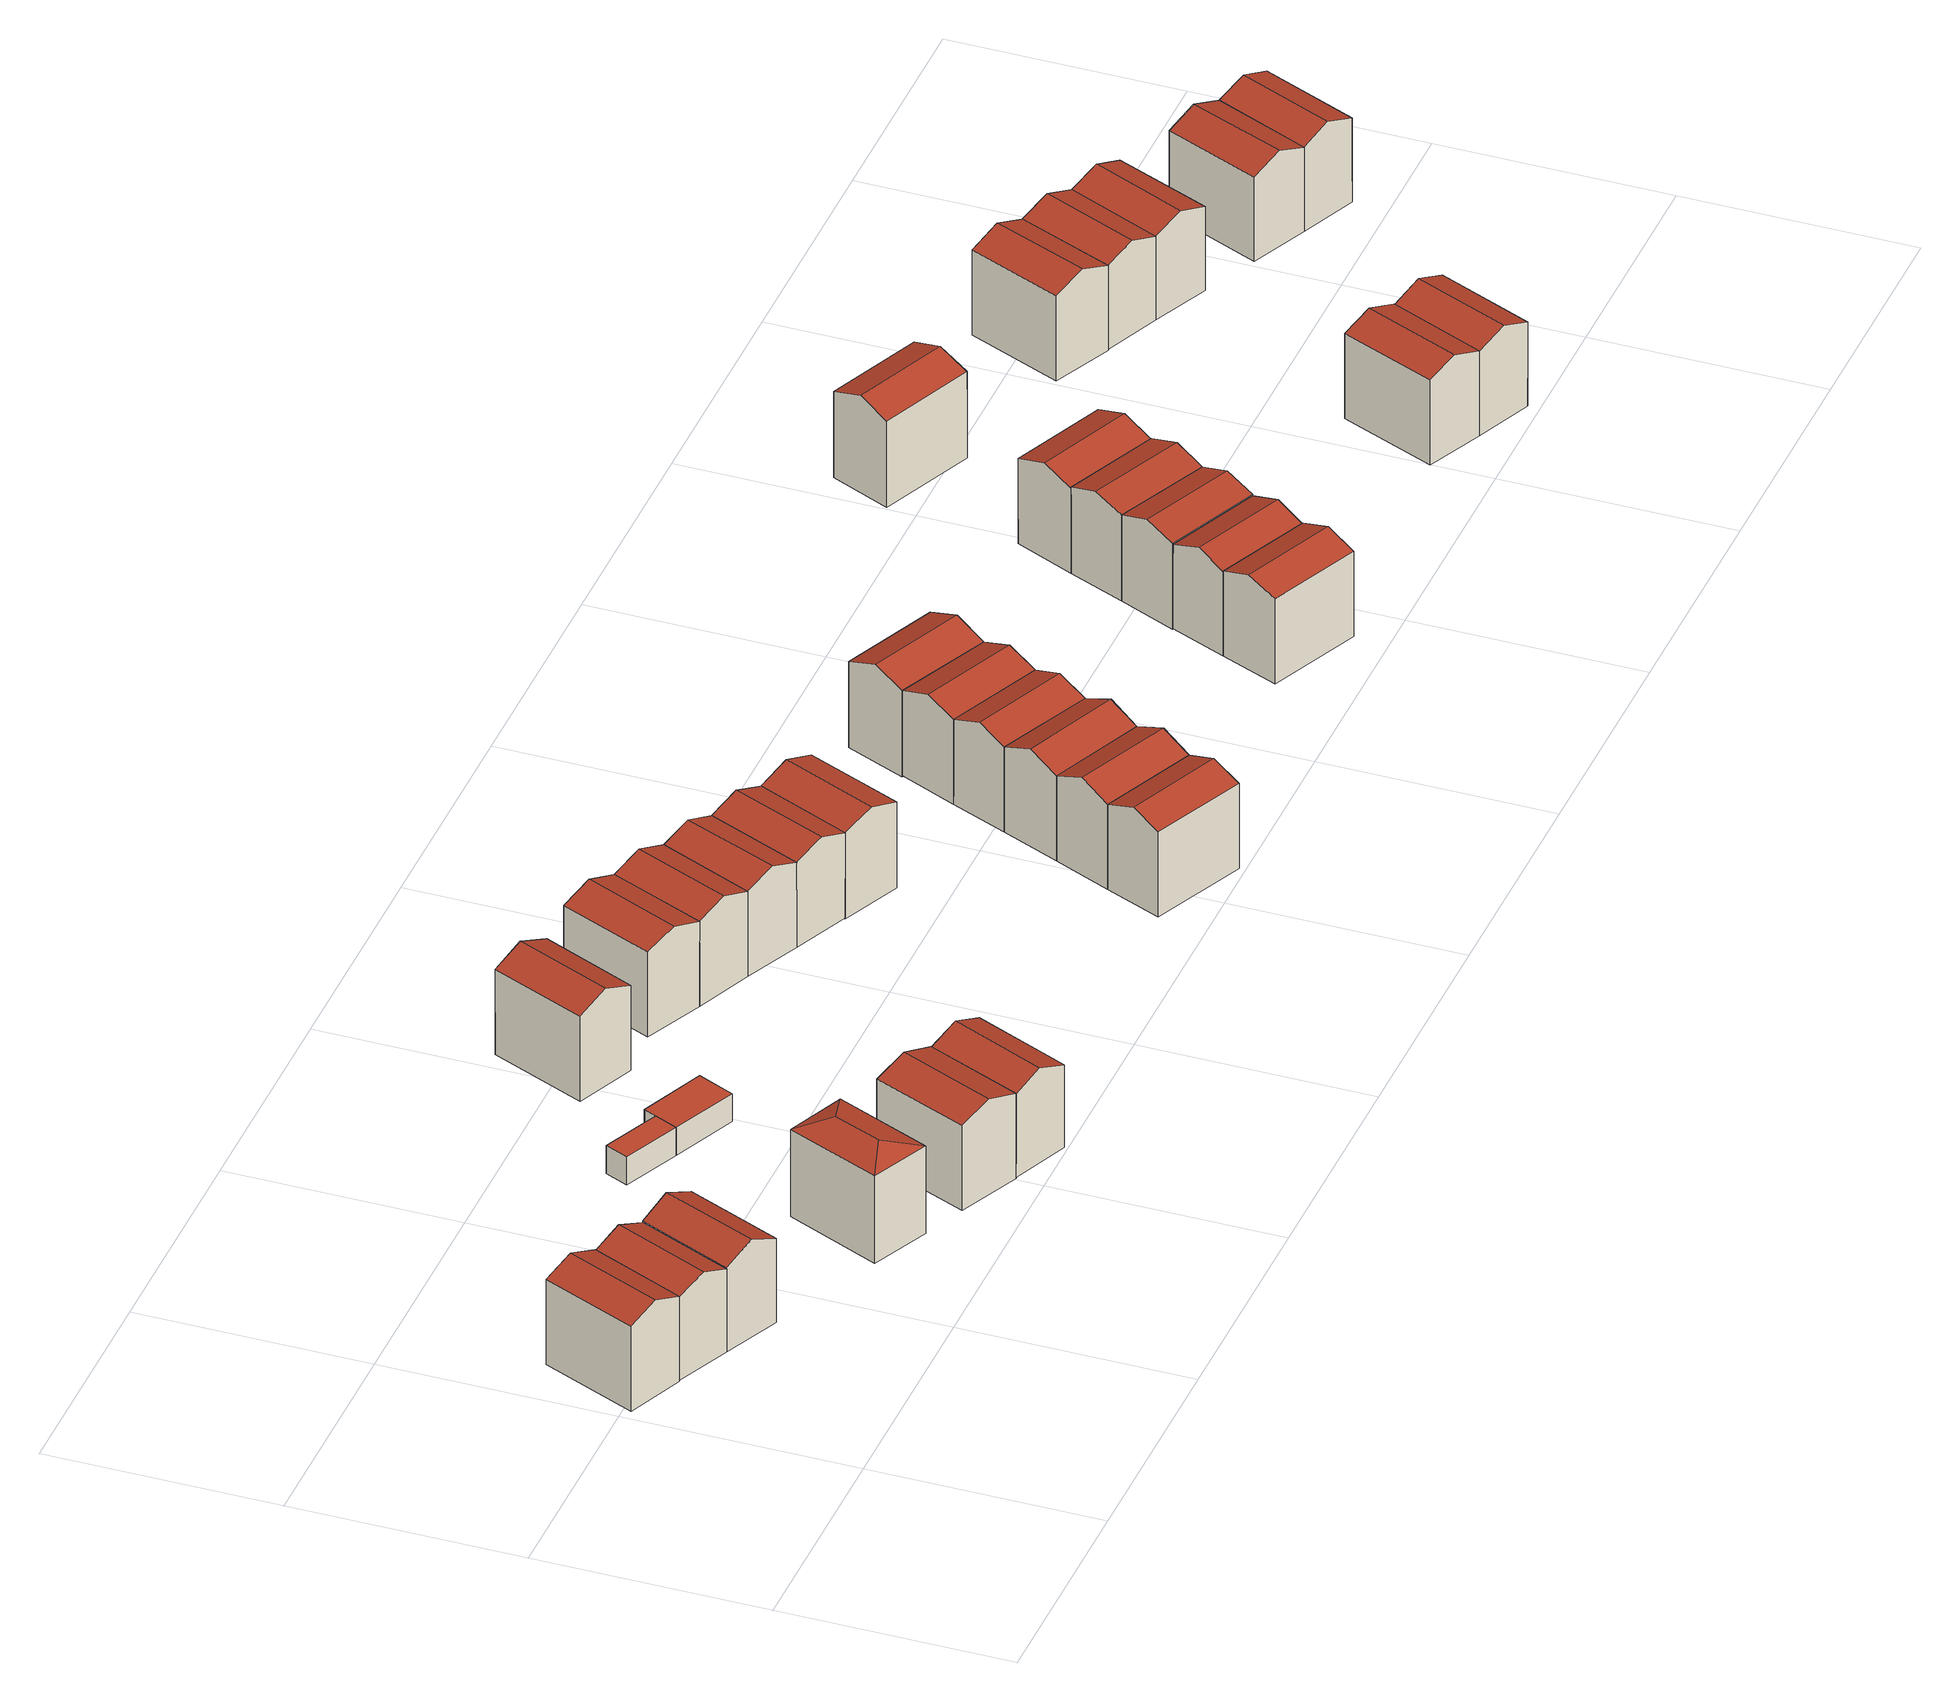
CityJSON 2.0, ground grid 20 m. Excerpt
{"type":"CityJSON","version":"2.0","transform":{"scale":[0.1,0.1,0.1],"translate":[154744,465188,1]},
"CityObjects":{
"building1":{"type":"Building","attributes":{"b3_bag_bag_overlap":0,"b3_bouwlagen":3,"b3_dak_type":"slanted","b3_extrusie":"standard","b3_h_dak_50p":9.01,"b3_h_dak_70p":9.69,"b3_h_dak_max":10.63,"b3_h_dak_min":7.42,"b3_h_maaiveld":1.75,"b3_h_nok":10.67,"b3_is_glas_dak":false,"b3_kas_warenhuis":false,"b3_kwaliteitsindicator":true,"b3_mutatie_ahn3_ahn4":false,"b3_mutatie_ahn4_ahn5":false,"b3_n_nok":1,"b3_n_vlakken":2,"b3_opp_buitenmuur":61.69,"b3_opp_dak_plat":0,"b3_opp_dak_schuin":60.76,"b3_opp_grond":49.11,"b3_opp_scheidingsmuur":131.01,"b3_rmse_lod12":1.16,"b3_rmse_lod13":1.16,"b3_rmse_lod22":0.0146,"b3_t_run":22,"b3_val3dity_lod12":"[]","b3_val3dity_lod13":"[]","b3_val3dity_lod22":"[]","b3_volume_lod12":389.08,"b3_volume_lod13":389.08,"b3_volume_lod22":357.62,"geconstateerd":false,"oorspronkelijkbouwjaar":1986,"status":"Pand in gebruik"},"children":["building1-1"]},
"building1-1":{"type":"BuildingPart","parents":["building1"],"geometry":[{"type":"Solid","lod":"2.2","boundaries":[[[[0,1,2,3]],[[4,5,6,7]],[[5,4,1,0]],[[4,7,8,2,1]],[[9,8,7,6]],[[8,9,3,2]],[[9,6,5,0,3]]]],"semantics":{"surfaces":[{"type":"GroundSurface"},{"type":"RoofSurface"},{"type":"WallSurface"}],"values":[[0,1,2,2,1,2,2]]}}]},
"building2":{"type":"Building","attributes":{"b3_bag_bag_overlap":0,"b3_bouwlagen":3,"b3_dak_type":"slanted","b3_extrusie":"standard","b3_h_dak_50p":9.53,"b3_h_dak_70p":9.69,"b3_h_dak_max":10.62,"b3_h_dak_min":7.42,"b3_h_maaiveld":1.76,"b3_h_nok":10.65,"b3_is_glas_dak":false,"b3_kas_warenhuis":false,"b3_kwaliteitsindicator":true,"b3_mutatie_ahn3_ahn4":false,"b3_mutatie_ahn4_ahn5":false,"b3_n_nok":2,"b3_n_vlakken":4,"b3_opp_buitenmuur":65.61,"b3_opp_dak_plat":0,"b3_opp_dak_schuin":65.7,"b3_opp_grond":46.84,"b3_opp_scheidingsmuur":130.35,"b3_rmse_lod12":1.11,"b3_rmse_lod13":1.11,"b3_rmse_lod22":0.0802,"b3_t_run":23,"b3_val3dity_lod12":"[]","b3_val3dity_lod13":"[]","b3_val3dity_lod22":"[]","b3_volume_lod12":369.31,"b3_volume_lod13":369.31,"b3_volume_lod22":344.79,"geconstateerd":false,"oorspronkelijkbouwjaar":1986,"status":"Pand in gebruik"},"children":["building2-1"]},
"building2-1":{"type":"BuildingPart","parents":["building2"],"geometry":[{"type":"Solid","lod":"2.2","boundaries":[[[[10,11,12,13]],[[14,15,16,17]],[[15,14,11,10]],[[14,17,18,12,11]],[[19,18,17,16]],[[18,19,13,12]],[[19,16,15,10,13]]]],"semantics":{"surfaces":[{"type":"GroundSurface"},{"type":"RoofSurface"},{"type":"WallSurface"}],"values":[[0,1,2,2,1,2,2]]}}]},
"building3":{"type":"Building","attributes":{"b3_bag_bag_overlap":0,"b3_bouwlagen":3,"b3_dak_type":"slanted","b3_extrusie":"standard","b3_h_dak_50p":9.57,"b3_h_dak_70p":9.69,"b3_h_dak_max":10.6,"b3_h_dak_min":7.38,"b3_h_maaiveld":1.76,"b3_h_nok":10.66,"b3_is_glas_dak":false,"b3_kas_warenhuis":false,"b3_kwaliteitsindicator":true,"b3_mutatie_ahn3_ahn4":false,"b3_mutatie_ahn4_ahn5":false,"b3_n_nok":3,"b3_n_vlakken":4,"b3_opp_buitenmuur":77,"b3_opp_dak_plat":0,"b3_opp_dak_schuin":56.28,"b3_opp_grond":49.14,"b3_opp_scheidingsmuur":130.18,"b3_rmse_lod12":1.1,"b3_rmse_lod13":1.1,"b3_rmse_lod22":0.154,"b3_t_run":32,"b3_val3dity_lod12":"[]","b3_val3dity_lod13":"[]","b3_val3dity_lod22":"[]","b3_volume_lod12":391.15,"b3_volume_lod13":391.15,"b3_volume_lod22":365.31,"geconstateerd":false,"oorspronkelijkbouwjaar":1986,"status":"Pand in gebruik"},"children":["building3-1"]},
"building3-1":{"type":"BuildingPart","parents":["building3"],"geometry":[{"type":"Solid","lod":"2.2","boundaries":[[[[13,12,20,21]],[[22,23,24,25]],[[23,22,12,13]],[[22,25,26,20,12]],[[27,26,25,24]],[[26,27,21,20]],[[27,24,23,13,21]]]],"semantics":{"surfaces":[{"type":"GroundSurface"},{"type":"RoofSurface"},{"type":"WallSurface"}],"values":[[0,1,2,2,1,2,2]]}}]},
"building4":{"type":"Building","attributes":{"b3_bag_bag_overlap":0,"b3_bouwlagen":3,"b3_dak_type":"slanted","b3_extrusie":"standard","b3_h_dak_50p":9.68,"b3_h_dak_70p":9.9,"b3_h_dak_max":10.62,"b3_h_dak_min":7.39,"b3_h_maaiveld":1.69,"b3_h_nok":10.68,"b3_is_glas_dak":false,"b3_kas_warenhuis":false,"b3_kwaliteitsindicator":true,"b3_mutatie_ahn3_ahn4":false,"b3_mutatie_ahn4_ahn5":false,"b3_n_nok":5,"b3_n_vlakken":6,"b3_opp_buitenmuur":150.37,"b3_opp_dak_plat":0,"b3_opp_dak_schuin":76.72,"b3_opp_grond":50.09,"b3_opp_scheidingsmuur":65.85,"b3_rmse_lod12":1.16,"b3_rmse_lod13":1.16,"b3_rmse_lod22":0.162,"b3_t_run":39,"b3_val3dity_lod12":"[]","b3_val3dity_lod13":"[]","b3_val3dity_lod22":"[]","b3_volume_lod12":411.6,"b3_volume_lod13":411.6,"b3_volume_lod22":379.15,"geconstateerd":false,"oorspronkelijkbouwjaar":1986,"status":"Pand in gebruik"},"children":["building4-1"]},
"building4-1":{"type":"BuildingPart","parents":["building4"],"geometry":[{"type":"Solid","lod":"2.2","boundaries":[[[[28,29,30,31]],[[32,33,34,35]],[[33,32,29,28]],[[36,32,35]],[[32,36,30,29]],[[37,36,35,34]],[[36,37,31,30]],[[33,37,34]],[[37,33,28,31]]]],"semantics":{"surfaces":[{"type":"GroundSurface"},{"type":"RoofSurface"},{"type":"WallSurface"}],"values":[[0,1,2,1,2,1,2,1,2]]}}]},
"building5":{"type":"Building","attributes":{"b3_bag_bag_overlap":0,"b3_dak_type":"horizontal","b3_extrusie":"standard","b3_h_dak_50p":4.23,"b3_h_dak_70p":4.24,"b3_h_dak_max":4.26,"b3_h_dak_min":4.12,"b3_h_maaiveld":1.64,"b3_is_glas_dak":false,"b3_kas_warenhuis":false,"b3_kwaliteitsindicator":true,"b3_mutatie_ahn3_ahn4":false,"b3_mutatie_ahn4_ahn5":false,"b3_n_nok":0,"b3_n_vlakken":1,"b3_opp_buitenmuur":28.37,"b3_opp_dak_plat":12.19,"b3_opp_dak_schuin":0,"b3_opp_grond":12.18,"b3_opp_scheidingsmuur":11.4,"b3_rmse_lod12":0.0332,"b3_rmse_lod13":0.0332,"b3_rmse_lod22":0.0269,"b3_t_run":11,"b3_val3dity_lod12":"[]","b3_val3dity_lod13":"[]","b3_val3dity_lod22":"[]","b3_volume_lod12":31.65,"b3_volume_lod13":31.65,"b3_volume_lod22":31.48,"geconstateerd":false,"oorspronkelijkbouwjaar":1986,"status":"Pand in gebruik"},"children":["building5-1"]},
"building5-1":{"type":"BuildingPart","parents":["building5"],"geometry":[{"type":"Solid","lod":"2.2","boundaries":[[[[38,39,40,41]],[[42,43,44,45]],[[45,44,39,38]],[[44,43,40,39]],[[43,42,41,40]],[[42,45,38,41]]]],"semantics":{"surfaces":[{"type":"GroundSurface"},{"type":"RoofSurface"},{"type":"WallSurface"}],"values":[[0,1,2,2,2,2]]}}]},
"building6":{"type":"Building","attributes":{"b3_bag_bag_overlap":0,"b3_bouwlagen":3,"b3_dak_type":"slanted","b3_extrusie":"standard","b3_h_dak_50p":9.02,"b3_h_dak_70p":9.69,"b3_h_dak_max":10.63,"b3_h_dak_min":7.41,"b3_h_maaiveld":1.7,"b3_h_nok":10.65,"b3_is_glas_dak":false,"b3_kas_warenhuis":false,"b3_kwaliteitsindicator":true,"b3_mutatie_ahn3_ahn4":false,"b3_mutatie_ahn4_ahn5":false,"b3_n_nok":1,"b3_n_vlakken":2,"b3_opp_buitenmuur":133.93,"b3_opp_dak_plat":0,"b3_opp_dak_schuin":66.02,"b3_opp_grond":53.4,"b3_opp_scheidingsmuur":65.5,"b3_rmse_lod12":1.14,"b3_rmse_lod13":1.14,"b3_rmse_lod22":0.0223,"b3_t_run":32,"b3_val3dity_lod12":"[]","b3_val3dity_lod13":"[]","b3_val3dity_lod22":"[]","b3_volume_lod12":425.2,"b3_volume_lod13":425.2,"b3_volume_lod22":391.15,"geconstateerd":false,"oorspronkelijkbouwjaar":1986,"status":"Pand in gebruik"},"children":["building6-1"]},
"building6-1":{"type":"BuildingPart","parents":["building6"],"geometry":[{"type":"Solid","lod":"2.2","boundaries":[[[[46,47,48,49]],[[50,51,52,47,46]],[[53,52,51,54]],[[52,53,48,47]],[[53,54,55,49,48]],[[50,55,54,51]],[[55,50,46,49]]]],"semantics":{"surfaces":[{"type":"GroundSurface"},{"type":"WallSurface"},{"type":"RoofSurface"}],"values":[[0,1,2,1,1,2,1]]}}]},
"building7":{"type":"Building","attributes":{"b3_bag_bag_overlap":0,"b3_bouwlagen":3,"b3_dak_type":"slanted","b3_extrusie":"standard","b3_h_dak_50p":9.56,"b3_h_dak_70p":9.69,"b3_h_dak_max":10.62,"b3_h_dak_min":7.39,"b3_h_maaiveld":1.75,"b3_h_nok":10.62,"b3_is_glas_dak":false,"b3_kas_warenhuis":false,"b3_kwaliteitsindicator":true,"b3_mutatie_ahn3_ahn4":false,"b3_mutatie_ahn4_ahn5":false,"b3_n_nok":3,"b3_n_vlakken":6,"b3_opp_buitenmuur":79.36,"b3_opp_dak_plat":0,"b3_opp_dak_schuin":72.7,"b3_opp_grond":48.76,"b3_opp_scheidingsmuur":130.92,"b3_rmse_lod12":0.981,"b3_rmse_lod13":0.981,"b3_rmse_lod22":0.0858,"b3_t_run":26,"b3_val3dity_lod12":"[]","b3_val3dity_lod13":"[]","b3_val3dity_lod22":"[]","b3_volume_lod12":384.21,"b3_volume_lod13":384.21,"b3_volume_lod22":368.4,"geconstateerd":false,"oorspronkelijkbouwjaar":1986,"status":"Pand in gebruik"},"children":["building7-1"]},
"building7-1":{"type":"BuildingPart","parents":["building7"],"geometry":[{"type":"Solid","lod":"2.2","boundaries":[[[[56,57,58,59]],[[60,61,62,63]],[[61,60,57,56]],[[60,63,64,58,57]],[[65,64,63,62]],[[64,65,59,58]],[[65,62,61,56,59]]]],"semantics":{"surfaces":[{"type":"GroundSurface"},{"type":"RoofSurface"},{"type":"WallSurface"}],"values":[[0,1,2,2,1,2,2]]}}]},
"building8":{"type":"Building","attributes":{"b3_bag_bag_overlap":0,"b3_dak_type":"horizontal","b3_extrusie":"standard","b3_h_dak_50p":4.2,"b3_h_dak_70p":4.21,"b3_h_dak_max":4.26,"b3_h_dak_min":4.16,"b3_h_maaiveld":1.65,"b3_is_glas_dak":false,"b3_kas_warenhuis":false,"b3_kwaliteitsindicator":true,"b3_mutatie_ahn3_ahn4":false,"b3_mutatie_ahn4_ahn5":false,"b3_n_nok":0,"b3_n_vlakken":1,"b3_opp_buitenmuur":43.54,"b3_opp_dak_plat":21.42,"b3_opp_dak_schuin":0,"b3_opp_grond":21.42,"b3_opp_scheidingsmuur":5.67,"b3_rmse_lod12":0.025,"b3_rmse_lod13":0.025,"b3_rmse_lod22":0.023,"b3_t_run":15,"b3_val3dity_lod12":"[]","b3_val3dity_lod13":"[]","b3_val3dity_lod22":"[]","b3_volume_lod12":54.79,"b3_volume_lod13":54.79,"b3_volume_lod22":54.68,"geconstateerd":false,"oorspronkelijkbouwjaar":2014,"status":"Pand in gebruik"},"children":["building8-1"]},
"building8-1":{"type":"BuildingPart","parents":["building8"],"geometry":[{"type":"Solid","lod":"2.2","boundaries":[[[[66,67,68,39]],[[44,69,70,71]],[[71,70,67,66]],[[70,69,68,67]],[[69,44,39,68]],[[44,71,66,39]]]],"semantics":{"surfaces":[{"type":"GroundSurface"},{"type":"RoofSurface"},{"type":"WallSurface"}],"values":[[0,1,2,2,2,2]]}}]},
"building9":{"type":"Building","attributes":{"b3_bag_bag_overlap":0,"b3_bouwlagen":3,"b3_dak_type":"slanted","b3_extrusie":"standard","b3_h_dak_50p":9.57,"b3_h_dak_70p":9.76,"b3_h_dak_max":10.65,"b3_h_dak_min":7.42,"b3_h_maaiveld":1.72,"b3_h_nok":10.66,"b3_is_glas_dak":false,"b3_kas_warenhuis":false,"b3_kwaliteitsindicator":true,"b3_mutatie_ahn3_ahn4":false,"b3_mutatie_ahn4_ahn5":false,"b3_n_nok":7,"b3_n_vlakken":6,"b3_opp_buitenmuur":142.26,"b3_opp_dak_plat":0,"b3_opp_dak_schuin":71.14,"b3_opp_grond":50.95,"b3_opp_scheidingsmuur":65.76,"b3_rmse_lod12":1.07,"b3_rmse_lod13":1.07,"b3_rmse_lod22":0.232,"b3_t_run":48,"b3_val3dity_lod12":"[]","b3_val3dity_lod13":"[]","b3_val3dity_lod22":"[]","b3_volume_lod12":409.23,"b3_volume_lod13":409.23,"b3_volume_lod22":381.51,"geconstateerd":false,"oorspronkelijkbouwjaar":1986,"status":"Pand in gebruik"},"children":["building9-1"]},
"building9-1":{"type":"BuildingPart","parents":["building9"],"geometry":[{"type":"Solid","lod":"2.2","boundaries":[[[[72,73,74,75]],[[76,77,78,73,72]],[[79,78,77,80]],[[78,79,74,73]],[[79,80,81,75,74]],[[76,81,80,77]],[[81,76,72,75]]]],"semantics":{"surfaces":[{"type":"GroundSurface"},{"type":"WallSurface"},{"type":"RoofSurface"}],"values":[[0,1,2,1,1,2,1]]}}]},
"building10":{"type":"Building","attributes":{"b3_bag_bag_overlap":0,"b3_bouwlagen":3,"b3_dak_type":"slanted","b3_extrusie":"standard","b3_h_dak_50p":9.03,"b3_h_dak_70p":9.7,"b3_h_dak_max":10.63,"b3_h_dak_min":7.43,"b3_h_maaiveld":1.71,"b3_h_nok":10.65,"b3_is_glas_dak":false,"b3_kas_warenhuis":false,"b3_kwaliteitsindicator":true,"b3_mutatie_ahn3_ahn4":false,"b3_mutatie_ahn4_ahn5":false,"b3_n_nok":1,"b3_n_vlakken":2,"b3_opp_buitenmuur":131.64,"b3_opp_dak_plat":0,"b3_opp_dak_schuin":62.88,"b3_opp_grond":51.25,"b3_opp_scheidingsmuur":66.25,"b3_rmse_lod12":1.13,"b3_rmse_lod13":1.13,"b3_rmse_lod22":0.0417,"b3_t_run":39,"b3_val3dity_lod12":"[]","b3_val3dity_lod13":"[]","b3_val3dity_lod22":"[]","b3_volume_lod12":407.29,"b3_volume_lod13":407.29,"b3_volume_lod22":376.71,"geconstateerd":false,"oorspronkelijkbouwjaar":1986,"status":"Pand in gebruik"},"children":["building10-1"]},
"building10-1":{"type":"BuildingPart","parents":["building10"],"geometry":[{"type":"Solid","lod":"2.2","boundaries":[[[[82,83,84,85]],[[86,87,88,89]],[[87,86,83,82]],[[86,89,90,84,83]],[[91,90,89,88]],[[90,91,85,84]],[[91,88,87,82,85]]]],"semantics":{"surfaces":[{"type":"GroundSurface"},{"type":"RoofSurface"},{"type":"WallSurface"}],"values":[[0,1,2,2,1,2,2]]}}]},
"building11":{"type":"Building","attributes":{"b3_bag_bag_overlap":0,"b3_bouwlagen":3,"b3_dak_type":"slanted","b3_extrusie":"standard","b3_h_dak_50p":9.02,"b3_h_dak_70p":9.67,"b3_h_dak_max":10.63,"b3_h_dak_min":7.48,"b3_h_maaiveld":1.69,"b3_h_nok":10.65,"b3_is_glas_dak":false,"b3_kas_warenhuis":false,"b3_kwaliteitsindicator":true,"b3_mutatie_ahn3_ahn4":false,"b3_mutatie_ahn4_ahn5":false,"b3_n_nok":1,"b3_n_vlakken":2,"b3_opp_buitenmuur":63.3,"b3_opp_dak_plat":0,"b3_opp_dak_schuin":59.54,"b3_opp_grond":48.68,"b3_opp_scheidingsmuur":132.26,"b3_rmse_lod12":1.15,"b3_rmse_lod13":1.15,"b3_rmse_lod22":0.0268,"b3_t_run":20,"b3_val3dity_lod12":"[]","b3_val3dity_lod13":"[]","b3_val3dity_lod22":"[]","b3_volume_lod12":388.7,"b3_volume_lod13":388.7,"b3_volume_lod22":359.18,"geconstateerd":false,"oorspronkelijkbouwjaar":1986,"status":"Pand in gebruik"},"children":["building11-1"]},
"building11-1":{"type":"BuildingPart","parents":["building11"],"geometry":[{"type":"Solid","lod":"2.2","boundaries":[[[[92,93,85,84]],[[94,95,96,97]],[[95,94,93,92]],[[94,97,91,85,93]],[[90,91,97,96]],[[91,90,84,85]],[[90,96,95,92,84]]]],"semantics":{"surfaces":[{"type":"GroundSurface"},{"type":"RoofSurface"},{"type":"WallSurface"}],"values":[[0,1,2,2,1,2,2]]}}]},
"building12":{"type":"Building","attributes":{"b3_bag_bag_overlap":0,"b3_bouwlagen":3,"b3_dak_type":"slanted","b3_extrusie":"standard","b3_h_dak_50p":9.02,"b3_h_dak_70p":9.67,"b3_h_dak_max":10.65,"b3_h_dak_min":7.43,"b3_h_maaiveld":1.7,"b3_h_nok":10.67,"b3_is_glas_dak":false,"b3_kas_warenhuis":false,"b3_kwaliteitsindicator":true,"b3_mutatie_ahn3_ahn4":false,"b3_mutatie_ahn4_ahn5":false,"b3_n_nok":1,"b3_n_vlakken":2,"b3_opp_buitenmuur":61.63,"b3_opp_dak_plat":0,"b3_opp_dak_schuin":60.14,"b3_opp_grond":48.61,"b3_opp_scheidingsmuur":132.05,"b3_rmse_lod12":1.19,"b3_rmse_lod13":1.19,"b3_rmse_lod22":0.02,"b3_t_run":27,"b3_val3dity_lod12":"[]","b3_val3dity_lod13":"[]","b3_val3dity_lod22":"[]","b3_volume_lod12":389.2,"b3_volume_lod13":389.2,"b3_volume_lod22":356.7,"geconstateerd":false,"oorspronkelijkbouwjaar":1986,"status":"Pand in gebruik"},"children":["building12-1"]},
"building12-1":{"type":"BuildingPart","parents":["building12"],"geometry":[{"type":"Solid","lod":"2.2","boundaries":[[[[98,99,93,92]],[[100,101,102,103]],[[101,100,99,98]],[[100,103,94,93,99]],[[95,94,103,102]],[[94,95,92,93]],[[95,102,101,98,92]]]],"semantics":{"surfaces":[{"type":"GroundSurface"},{"type":"RoofSurface"},{"type":"WallSurface"}],"values":[[0,1,2,2,1,2,2]]}}]},
"building13":{"type":"Building","attributes":{"b3_bag_bag_overlap":0,"b3_bouwlagen":3,"b3_dak_type":"slanted","b3_extrusie":"standard","b3_h_dak_50p":8.99,"b3_h_dak_70p":9.7,"b3_h_dak_max":10.63,"b3_h_dak_min":7.41,"b3_h_maaiveld":1.7,"b3_h_nok":10.65,"b3_is_glas_dak":false,"b3_kas_warenhuis":false,"b3_kwaliteitsindicator":true,"b3_mutatie_ahn3_ahn4":false,"b3_mutatie_ahn4_ahn5":false,"b3_n_nok":1,"b3_n_vlakken":2,"b3_opp_buitenmuur":62.53,"b3_opp_dak_plat":0,"b3_opp_dak_schuin":59.45,"b3_opp_grond":48.56,"b3_opp_scheidingsmuur":132.28,"b3_rmse_lod12":1.16,"b3_rmse_lod13":1.16,"b3_rmse_lod22":0.028,"b3_t_run":22,"b3_val3dity_lod12":"[]","b3_val3dity_lod13":"[]","b3_val3dity_lod22":"[]","b3_volume_lod12":388.45,"b3_volume_lod13":388.45,"b3_volume_lod22":357.48,"geconstateerd":false,"oorspronkelijkbouwjaar":1986,"status":"Pand in gebruik"},"children":["building13-1"]},
"building13-1":{"type":"BuildingPart","parents":["building13"],"geometry":[{"type":"Solid","lod":"2.2","boundaries":[[[[99,98,104,105]],[[101,100,106,107]],[[100,101,98,99]],[[101,107,108,104,98]],[[109,108,107,106]],[[108,109,105,104]],[[109,106,100,99,105]]]],"semantics":{"surfaces":[{"type":"GroundSurface"},{"type":"RoofSurface"},{"type":"WallSurface"}],"values":[[0,1,2,2,1,2,2]]}}]},
"building14":{"type":"Building","attributes":{"b3_bag_bag_overlap":0,"b3_bouwlagen":3,"b3_dak_type":"slanted","b3_extrusie":"standard","b3_h_dak_50p":9.02,"b3_h_dak_70p":9.7,"b3_h_dak_max":10.64,"b3_h_dak_min":7.4,"b3_h_maaiveld":1.64,"b3_h_nok":10.65,"b3_is_glas_dak":false,"b3_kas_warenhuis":false,"b3_kwaliteitsindicator":true,"b3_mutatie_ahn3_ahn4":false,"b3_mutatie_ahn4_ahn5":false,"b3_n_nok":1,"b3_n_vlakken":2,"b3_opp_buitenmuur":133.87,"b3_opp_dak_plat":0,"b3_opp_dak_schuin":62.81,"b3_opp_grond":51.3,"b3_opp_scheidingsmuur":66.23,"b3_rmse_lod12":1.13,"b3_rmse_lod13":1.13,"b3_rmse_lod22":0.0326,"b3_t_run":26,"b3_val3dity_lod12":"[]","b3_val3dity_lod13":"[]","b3_val3dity_lod22":"[]","b3_volume_lod12":412.16,"b3_volume_lod13":412.16,"b3_volume_lod22":380.85,"geconstateerd":false,"oorspronkelijkbouwjaar":1986,"status":"Pand in gebruik"},"children":["building14-1"]},
"building14-1":{"type":"BuildingPart","parents":["building14"],"geometry":[{"type":"Solid","lod":"2.2","boundaries":[[[[110,111,112,113]],[[114,115,116,117]],[[115,114,111,110]],[[114,117,109,112,111]],[[108,109,117,116]],[[109,108,113,112]],[[108,116,115,110,113]]]],"semantics":{"surfaces":[{"type":"GroundSurface"},{"type":"RoofSurface"},{"type":"WallSurface"}],"values":[[0,1,2,2,1,2,2]]}}]},
"building15":{"type":"Building","attributes":{"b3_bag_bag_overlap":0,"b3_bouwlagen":3,"b3_dak_type":"slanted","b3_extrusie":"standard","b3_h_dak_50p":9.08,"b3_h_dak_70p":9.77,"b3_h_dak_max":10.62,"b3_h_dak_min":7.44,"b3_h_maaiveld":1.72,"b3_h_nok":10.75,"b3_is_glas_dak":false,"b3_kas_warenhuis":false,"b3_kwaliteitsindicator":true,"b3_mutatie_ahn3_ahn4":false,"b3_mutatie_ahn4_ahn5":false,"b3_n_nok":1,"b3_n_vlakken":2,"b3_opp_buitenmuur":62.52,"b3_opp_dak_plat":0,"b3_opp_dak_schuin":60.04,"b3_opp_grond":48.61,"b3_opp_scheidingsmuur":131.48,"b3_rmse_lod12":1.17,"b3_rmse_lod13":1.17,"b3_rmse_lod22":0.03,"b3_t_run":39,"b3_val3dity_lod12":"[]","b3_val3dity_lod13":"[]","b3_val3dity_lod22":"[]","b3_volume_lod12":388.3,"b3_volume_lod13":388.3,"b3_volume_lod22":357.06,"geconstateerd":false,"oorspronkelijkbouwjaar":1986,"status":"Pand in gebruik"},"children":["building15-1"]},
"building15-1":{"type":"BuildingPart","parents":["building15"],"geometry":[{"type":"Solid","lod":"2.2","boundaries":[[[[118,119,120,121]],[[122,123,124,125]],[[123,122,119,118]],[[122,125,126,120,119]],[[127,126,125,124]],[[126,127,121,120]],[[127,124,123,118,121]]]],"semantics":{"surfaces":[{"type":"GroundSurface"},{"type":"RoofSurface"},{"type":"WallSurface"}],"values":[[0,1,2,2,1,2,2]]}}]},
"building16":{"type":"Building","attributes":{"b3_bag_bag_overlap":0,"b3_bouwlagen":3,"b3_dak_type":"slanted","b3_extrusie":"standard","b3_h_dak_50p":9.06,"b3_h_dak_70p":9.74,"b3_h_dak_max":10.62,"b3_h_dak_min":7.44,"b3_h_maaiveld":1.73,"b3_h_nok":10.66,"b3_is_glas_dak":false,"b3_kas_warenhuis":false,"b3_kwaliteitsindicator":true,"b3_mutatie_ahn3_ahn4":false,"b3_mutatie_ahn4_ahn5":false,"b3_n_nok":1,"b3_n_vlakken":2,"b3_opp_buitenmuur":62.79,"b3_opp_dak_plat":0,"b3_opp_dak_schuin":60.9,"b3_opp_grond":49.33,"b3_opp_scheidingsmuur":131.83,"b3_rmse_lod12":1.17,"b3_rmse_lod13":1.17,"b3_rmse_lod22":0.0328,"b3_t_run":41,"b3_val3dity_lod12":"[]","b3_val3dity_lod13":"[]","b3_val3dity_lod22":"[]","b3_volume_lod12":392.85,"b3_volume_lod13":392.85,"b3_volume_lod22":361.89,"geconstateerd":false,"oorspronkelijkbouwjaar":1986,"status":"Pand in gebruik"},"children":["building16-1"]},
"building16-1":{"type":"BuildingPart","parents":["building16"],"geometry":[{"type":"Solid","lod":"2.2","boundaries":[[[[128,129,121,120]],[[130,131,132,133]],[[131,130,129,128]],[[130,133,127,121,129]],[[126,127,133,132]],[[127,126,120,121]],[[126,132,131,128,120]]]],"semantics":{"surfaces":[{"type":"GroundSurface"},{"type":"RoofSurface"},{"type":"WallSurface"}],"values":[[0,1,2,2,1,2,2]]}}]},
"building17":{"type":"Building","attributes":{"b3_bag_bag_overlap":0,"b3_bouwlagen":3,"b3_dak_type":"slanted","b3_extrusie":"standard","b3_h_dak_50p":9.06,"b3_h_dak_70p":9.79,"b3_h_dak_max":10.61,"b3_h_dak_min":7.45,"b3_h_maaiveld":1.7,"b3_h_nok":10.73,"b3_is_glas_dak":false,"b3_kas_warenhuis":false,"b3_kwaliteitsindicator":true,"b3_mutatie_ahn3_ahn4":false,"b3_mutatie_ahn4_ahn5":false,"b3_n_nok":1,"b3_n_vlakken":2,"b3_opp_buitenmuur":63.11,"b3_opp_dak_plat":0,"b3_opp_dak_schuin":60.8,"b3_opp_grond":49.24,"b3_opp_scheidingsmuur":132.17,"b3_rmse_lod12":1.16,"b3_rmse_lod13":1.16,"b3_rmse_lod22":0.03,"b3_t_run":41,"b3_val3dity_lod12":"[]","b3_val3dity_lod13":"[]","b3_val3dity_lod22":"[]","b3_volume_lod12":394.25,"b3_volume_lod13":394.25,"b3_volume_lod22":362.5,"geconstateerd":false,"oorspronkelijkbouwjaar":1986,"status":"Pand in gebruik"},"children":["building17-1"]},
"building17-1":{"type":"BuildingPart","parents":["building17"],"geometry":[{"type":"Solid","lod":"2.2","boundaries":[[[[134,135,129,128]],[[136,137,138,139]],[[137,136,135,134]],[[136,139,130,129,135]],[[131,130,139,138]],[[130,131,128,129]],[[131,138,137,134,128]]]],"semantics":{"surfaces":[{"type":"GroundSurface"},{"type":"RoofSurface"},{"type":"WallSurface"}],"values":[[0,1,2,2,1,2,2]]}}]},
"building18":{"type":"Building","attributes":{"b3_bag_bag_overlap":0,"b3_bouwlagen":3,"b3_dak_type":"slanted","b3_extrusie":"standard","b3_h_dak_50p":9.09,"b3_h_dak_70p":9.74,"b3_h_dak_max":10.61,"b3_h_dak_min":7.42,"b3_h_maaiveld":1.68,"b3_h_nok":10.66,"b3_is_glas_dak":false,"b3_kas_warenhuis":false,"b3_kwaliteitsindicator":true,"b3_mutatie_ahn3_ahn4":false,"b3_mutatie_ahn4_ahn5":false,"b3_n_nok":1,"b3_n_vlakken":2,"b3_opp_buitenmuur":62.64,"b3_opp_dak_plat":0,"b3_opp_dak_schuin":59.96,"b3_opp_grond":48.62,"b3_opp_scheidingsmuur":132.8,"b3_rmse_lod12":1.15,"b3_rmse_lod13":1.15,"b3_rmse_lod22":0.0361,"b3_t_run":34,"b3_val3dity_lod12":"[]","b3_val3dity_lod13":"[]","b3_val3dity_lod22":"[]","b3_volume_lod12":390.37,"b3_volume_lod13":390.37,"b3_volume_lod22":359.43,"geconstateerd":false,"oorspronkelijkbouwjaar":1986,"status":"Pand in gebruik"},"children":["building18-1"]},
"building18-1":{"type":"BuildingPart","parents":["building18"],"geometry":[{"type":"Solid","lod":"2.2","boundaries":[[[[135,134,140,141]],[[137,136,142,143]],[[136,137,134,135]],[[137,143,144,140,134]],[[145,144,143,142]],[[144,145,141,140]],[[145,142,136,135,141]]]],"semantics":{"surfaces":[{"type":"GroundSurface"},{"type":"RoofSurface"},{"type":"WallSurface"}],"values":[[0,1,2,2,1,2,2]]}}]},
"building19":{"type":"Building","attributes":{"b3_bag_bag_overlap":0,"b3_bouwlagen":3,"b3_dak_type":"slanted","b3_extrusie":"standard","b3_h_dak_50p":9.07,"b3_h_dak_70p":9.73,"b3_h_dak_max":10.61,"b3_h_dak_min":7.43,"b3_h_maaiveld":1.66,"b3_h_nok":10.73,"b3_is_glas_dak":false,"b3_kas_warenhuis":false,"b3_kwaliteitsindicator":true,"b3_mutatie_ahn3_ahn4":false,"b3_mutatie_ahn4_ahn5":false,"b3_n_nok":1,"b3_n_vlakken":2,"b3_opp_buitenmuur":62.73,"b3_opp_dak_plat":0,"b3_opp_dak_schuin":59.93,"b3_opp_grond":48.62,"b3_opp_scheidingsmuur":133.09,"b3_rmse_lod12":1.17,"b3_rmse_lod13":1.17,"b3_rmse_lod22":0.033,"b3_t_run":30,"b3_val3dity_lod12":"[]","b3_val3dity_lod13":"[]","b3_val3dity_lod22":"[]","b3_volume_lod12":391.44,"b3_volume_lod13":391.44,"b3_volume_lod22":360.06,"geconstateerd":false,"oorspronkelijkbouwjaar":1986,"status":"Pand in gebruik"},"children":["building19-1"]},
"building19-1":{"type":"BuildingPart","parents":["building19"],"geometry":[{"type":"Solid","lod":"2.2","boundaries":[[[[141,140,146,147]],[[144,145,148,149]],[[145,144,140,141]],[[144,149,150,146,140]],[[151,150,149,148]],[[150,151,147,146]],[[151,148,145,141,147]]]],"semantics":{"surfaces":[{"type":"GroundSurface"},{"type":"RoofSurface"},{"type":"WallSurface"}],"values":[[0,1,2,2,1,2,2]]}}]},
"building20":{"type":"Building","attributes":{"b3_bag_bag_overlap":0,"b3_bouwlagen":3,"b3_dak_type":"slanted","b3_extrusie":"standard","b3_h_dak_50p":9.11,"b3_h_dak_70p":9.74,"b3_h_dak_max":10.63,"b3_h_dak_min":7.42,"b3_h_maaiveld":1.57,"b3_h_nok":10.7,"b3_is_glas_dak":false,"b3_kas_warenhuis":false,"b3_kwaliteitsindicator":true,"b3_mutatie_ahn3_ahn4":false,"b3_mutatie_ahn4_ahn5":false,"b3_n_nok":1,"b3_n_vlakken":2,"b3_opp_buitenmuur":134.56,"b3_opp_dak_plat":0,"b3_opp_dak_schuin":63.42,"b3_opp_grond":51.09,"b3_opp_scheidingsmuur":66.27,"b3_rmse_lod12":1.17,"b3_rmse_lod13":1.17,"b3_rmse_lod22":0.0357,"b3_t_run":37,"b3_val3dity_lod12":"[]","b3_val3dity_lod13":"[]","b3_val3dity_lod22":"[]","b3_volume_lod12":415.44,"b3_volume_lod13":415.44,"b3_volume_lod22":382.19,"geconstateerd":false,"oorspronkelijkbouwjaar":1986,"status":"Pand in gebruik"},"children":["building20-1"]},
"building20-1":{"type":"BuildingPart","parents":["building20"],"geometry":[{"type":"Solid","lod":"2.2","boundaries":[[[[152,153,154,155]],[[150,151,156,157]],[[151,150,153,152]],[[150,157,158,154,153]],[[159,158,157,156]],[[158,159,155,154]],[[159,156,151,152,155]]]],"semantics":{"surfaces":[{"type":"GroundSurface"},{"type":"RoofSurface"},{"type":"WallSurface"}],"values":[[0,1,2,2,1,2,2]]}}]},
"building21":{"type":"Building","attributes":{"b3_bag_bag_overlap":0,"b3_bouwlagen":3,"b3_dak_type":"slanted","b3_extrusie":"standard","b3_h_dak_50p":8.97,"b3_h_dak_70p":9.66,"b3_h_dak_max":10.57,"b3_h_dak_min":7.42,"b3_h_maaiveld":1.67,"b3_h_nok":10.61,"b3_is_glas_dak":false,"b3_kas_warenhuis":false,"b3_kwaliteitsindicator":true,"b3_mutatie_ahn3_ahn4":false,"b3_mutatie_ahn4_ahn5":false,"b3_n_nok":1,"b3_n_vlakken":2,"b3_opp_buitenmuur":63.21,"b3_opp_dak_plat":0,"b3_opp_dak_schuin":57.99,"b3_opp_grond":47.31,"b3_opp_scheidingsmuur":128.7,"b3_rmse_lod12":1.14,"b3_rmse_lod13":1.14,"b3_rmse_lod22":0.027,"b3_t_run":39,"b3_val3dity_lod12":"[]","b3_val3dity_lod13":"[]","b3_val3dity_lod22":"[]","b3_volume_lod12":378.1,"b3_volume_lod13":378.1,"b3_volume_lod22":348.51,"geconstateerd":false,"oorspronkelijkbouwjaar":1986,"status":"Pand in gebruik"},"children":["building21-1"]},
"building21-1":{"type":"BuildingPart","parents":["building21"],"geometry":[{"type":"Solid","lod":"2.2","boundaries":[[[[160,161,162,163]],[[164,165,166,167]],[[165,164,161,160]],[[164,167,168,162,161]],[[169,168,167,166]],[[168,169,163,162]],[[169,166,165,160,163]]]],"semantics":{"surfaces":[{"type":"GroundSurface"},{"type":"RoofSurface"},{"type":"WallSurface"}],"values":[[0,1,2,2,1,2,2]]}}]},
"building22":{"type":"Building","attributes":{"b3_bag_bag_overlap":0,"b3_bouwlagen":3,"b3_dak_type":"slanted","b3_extrusie":"standard","b3_h_dak_50p":9,"b3_h_dak_70p":9.68,"b3_h_dak_max":10.57,"b3_h_dak_min":7.41,"b3_h_maaiveld":1.67,"b3_h_nok":10.61,"b3_is_glas_dak":false,"b3_kas_warenhuis":false,"b3_kwaliteitsindicator":true,"b3_mutatie_ahn3_ahn4":false,"b3_mutatie_ahn4_ahn5":false,"b3_n_nok":1,"b3_n_vlakken":2,"b3_opp_buitenmuur":62.12,"b3_opp_dak_plat":0,"b3_opp_dak_schuin":58.77,"b3_opp_grond":47.59,"b3_opp_scheidingsmuur":129.3,"b3_rmse_lod12":1.14,"b3_rmse_lod13":1.14,"b3_rmse_lod22":0.0221,"b3_t_run":32,"b3_val3dity_lod12":"[]","b3_val3dity_lod13":"[]","b3_val3dity_lod22":"[]","b3_volume_lod12":378.88,"b3_volume_lod13":378.88,"b3_volume_lod22":349.29,"geconstateerd":false,"oorspronkelijkbouwjaar":1986,"status":"Pand in gebruik"},"children":["building22-1"]},
"building22-1":{"type":"BuildingPart","parents":["building22"],"geometry":[{"type":"Solid","lod":"2.2","boundaries":[[[[170,163,162,171]],[[172,173,174,163,170]],[[175,174,173,176]],[[174,175,162,163]],[[175,176,177,171,162]],[[172,177,176,173]],[[177,172,170,171]]]],"semantics":{"surfaces":[{"type":"GroundSurface"},{"type":"WallSurface"},{"type":"RoofSurface"}],"values":[[0,1,2,1,1,2,1]]}}]},
"building23":{"type":"Building","attributes":{"b3_bag_bag_overlap":0,"b3_bouwlagen":3,"b3_dak_type":"slanted","b3_extrusie":"standard","b3_h_dak_50p":9.02,"b3_h_dak_70p":9.66,"b3_h_dak_max":10.57,"b3_h_dak_min":7.42,"b3_h_maaiveld":1.65,"b3_h_nok":10.65,"b3_is_glas_dak":false,"b3_kas_warenhuis":false,"b3_kwaliteitsindicator":true,"b3_mutatie_ahn3_ahn4":false,"b3_mutatie_ahn4_ahn5":false,"b3_n_nok":1,"b3_n_vlakken":2,"b3_opp_buitenmuur":63.23,"b3_opp_dak_plat":0,"b3_opp_dak_schuin":59.04,"b3_opp_grond":47.88,"b3_opp_scheidingsmuur":130.37,"b3_rmse_lod12":1.16,"b3_rmse_lod13":1.16,"b3_rmse_lod22":0.0414,"b3_t_run":28,"b3_val3dity_lod12":"[]","b3_val3dity_lod13":"[]","b3_val3dity_lod22":"[]","b3_volume_lod12":384.19,"b3_volume_lod13":384.19,"b3_volume_lod22":353.83,"geconstateerd":false,"oorspronkelijkbouwjaar":1986,"status":"Pand in gebruik"},"children":["building23-1"]},
"building23-1":{"type":"BuildingPart","parents":["building23"],"geometry":[{"type":"Solid","lod":"2.2","boundaries":[[[[178,179,180,181]],[[182,183,184,185]],[[183,182,179,178]],[[182,185,186,180,179]],[[187,186,185,184]],[[186,187,181,180]],[[187,184,183,178,181]]]],"semantics":{"surfaces":[{"type":"GroundSurface"},{"type":"RoofSurface"},{"type":"WallSurface"}],"values":[[0,1,2,2,1,2,2]]}}]},
"building24":{"type":"Building","attributes":{"b3_bag_bag_overlap":0,"b3_bouwlagen":3,"b3_dak_type":"slanted","b3_extrusie":"standard","b3_h_dak_50p":8.99,"b3_h_dak_70p":9.7,"b3_h_dak_max":10.58,"b3_h_dak_min":7.46,"b3_h_maaiveld":1.64,"b3_h_nok":10.63,"b3_is_glas_dak":false,"b3_kas_warenhuis":false,"b3_kwaliteitsindicator":true,"b3_mutatie_ahn3_ahn4":false,"b3_mutatie_ahn4_ahn5":false,"b3_n_nok":1,"b3_n_vlakken":2,"b3_opp_buitenmuur":62.73,"b3_opp_dak_plat":0,"b3_opp_dak_schuin":59.3,"b3_opp_grond":48.17,"b3_opp_scheidingsmuur":131.65,"b3_rmse_lod12":1.16,"b3_rmse_lod13":1.16,"b3_rmse_lod22":0.0396,"b3_t_run":37,"b3_val3dity_lod12":"[]","b3_val3dity_lod13":"[]","b3_val3dity_lod22":"[]","b3_volume_lod12":386.93,"b3_volume_lod13":386.93,"b3_volume_lod22":355.97,"geconstateerd":false,"oorspronkelijkbouwjaar":1986,"status":"Pand in gebruik"},"children":["building24-1"]},
"building24-1":{"type":"BuildingPart","parents":["building24"],"geometry":[{"type":"Solid","lod":"2.2","boundaries":[[[[181,180,188,189]],[[186,187,190,191]],[[187,186,180,181]],[[186,191,192,188,180]],[[193,192,191,190]],[[192,193,189,188]],[[193,190,187,181,189]]]],"semantics":{"surfaces":[{"type":"GroundSurface"},{"type":"RoofSurface"},{"type":"WallSurface"}],"values":[[0,1,2,2,1,2,2]]}}]},
"building25":{"type":"Building","attributes":{"b3_bag_bag_overlap":0,"b3_bouwlagen":3,"b3_dak_type":"slanted","b3_extrusie":"standard","b3_h_dak_50p":8.98,"b3_h_dak_70p":9.65,"b3_h_dak_max":10.56,"b3_h_dak_min":7.4,"b3_h_maaiveld":1.56,"b3_h_nok":10.64,"b3_is_glas_dak":false,"b3_kas_warenhuis":false,"b3_kwaliteitsindicator":true,"b3_mutatie_ahn3_ahn4":false,"b3_mutatie_ahn4_ahn5":false,"b3_n_nok":1,"b3_n_vlakken":2,"b3_opp_buitenmuur":133.73,"b3_opp_dak_plat":0,"b3_opp_dak_schuin":62.29,"b3_opp_grond":50.71,"b3_opp_scheidingsmuur":66.09,"b3_rmse_lod12":1.14,"b3_rmse_lod13":1.14,"b3_rmse_lod22":0.0293,"b3_t_run":35,"b3_val3dity_lod12":"[]","b3_val3dity_lod13":"[]","b3_val3dity_lod22":"[]","b3_volume_lod12":408.55,"b3_volume_lod13":408.55,"b3_volume_lod22":377.72,"geconstateerd":false,"oorspronkelijkbouwjaar":1986,"status":"Pand in gebruik"},"children":["building25-1"]},
"building25-1":{"type":"BuildingPart","parents":["building25"],"geometry":[{"type":"Solid","lod":"2.2","boundaries":[[[[189,188,194,195]],[[196,197,198,199]],[[197,196,188,189]],[[196,199,200,194,188]],[[201,200,199,198]],[[200,201,195,194]],[[201,198,197,189,195]]]],"semantics":{"surfaces":[{"type":"GroundSurface"},{"type":"RoofSurface"},{"type":"WallSurface"}],"values":[[0,1,2,2,1,2,2]]}}]},
"building26":{"type":"Building","attributes":{"b3_bag_bag_overlap":0,"b3_bouwlagen":3,"b3_dak_type":"slanted","b3_extrusie":"standard","b3_h_dak_50p":9.01,"b3_h_dak_70p":9.69,"b3_h_dak_max":10.6,"b3_h_dak_min":7.41,"b3_h_maaiveld":1.6,"b3_h_nok":10.66,"b3_is_glas_dak":false,"b3_kas_warenhuis":false,"b3_kwaliteitsindicator":true,"b3_mutatie_ahn3_ahn4":false,"b3_mutatie_ahn4_ahn5":false,"b3_n_nok":1,"b3_n_vlakken":2,"b3_opp_buitenmuur":133.48,"b3_opp_dak_plat":0,"b3_opp_dak_schuin":62.81,"b3_opp_grond":50.93,"b3_opp_scheidingsmuur":65.79,"b3_rmse_lod12":1.17,"b3_rmse_lod13":1.17,"b3_rmse_lod22":0.113,"b3_t_run":36,"b3_val3dity_lod12":"[]","b3_val3dity_lod13":"[]","b3_val3dity_lod22":"[]","b3_volume_lod12":411.72,"b3_volume_lod13":411.72,"b3_volume_lod22":378.04,"geconstateerd":false,"oorspronkelijkbouwjaar":1987,"status":"Pand in gebruik"},"children":["building26-1"]},
"building26-1":{"type":"BuildingPart","parents":["building26"],"geometry":[{"type":"Solid","lod":"2.2","boundaries":[[[[202,203,204,205]],[[206,207,208,203,202]],[[209,208,207,210]],[[208,209,204,203]],[[209,210,211,205,204]],[[206,211,210,207]],[[211,206,202,205]]]],"semantics":{"surfaces":[{"type":"GroundSurface"},{"type":"WallSurface"},{"type":"RoofSurface"}],"values":[[0,1,2,1,1,2,1]]}}]},
"building27":{"type":"Building","attributes":{"b3_bag_bag_overlap":0,"b3_bouwlagen":3,"b3_dak_type":"slanted","b3_extrusie":"standard","b3_h_dak_50p":9,"b3_h_dak_70p":9.68,"b3_h_dak_max":10.62,"b3_h_dak_min":7.4,"b3_h_maaiveld":1.72,"b3_h_nok":10.63,"b3_is_glas_dak":false,"b3_kas_warenhuis":false,"b3_kwaliteitsindicator":true,"b3_mutatie_ahn3_ahn4":false,"b3_mutatie_ahn4_ahn5":false,"b3_n_nok":1,"b3_n_vlakken":2,"b3_opp_buitenmuur":62.12,"b3_opp_dak_plat":0,"b3_opp_dak_schuin":59.65,"b3_opp_grond":48.72,"b3_opp_scheidingsmuur":131.52,"b3_rmse_lod12":1.13,"b3_rmse_lod13":1.13,"b3_rmse_lod22":0.0293,"b3_t_run":23,"b3_val3dity_lod12":"[]","b3_val3dity_lod13":"[]","b3_val3dity_lod22":"[]","b3_volume_lod12":386.65,"b3_volume_lod13":386.65,"b3_volume_lod22":356.09,"geconstateerd":false,"oorspronkelijkbouwjaar":1986,"status":"Pand in gebruik"},"children":["building27-1"]},
"building27-1":{"type":"BuildingPart","parents":["building27"],"geometry":[{"type":"Solid","lod":"2.2","boundaries":[[[[212,213,214,215]],[[216,217,218,219]],[[217,216,213,212]],[[216,219,220,214,213]],[[221,220,219,218]],[[220,221,215,214]],[[221,218,217,212,215]]]],"semantics":{"surfaces":[{"type":"GroundSurface"},{"type":"RoofSurface"},{"type":"WallSurface"}],"values":[[0,1,2,2,1,2,2]]}}]},
"building28":{"type":"Building","attributes":{"b3_bag_bag_overlap":0,"b3_bouwlagen":3,"b3_dak_type":"slanted","b3_extrusie":"standard","b3_h_dak_50p":8.88,"b3_h_dak_70p":9.64,"b3_h_dak_max":10.6,"b3_h_dak_min":7.37,"b3_h_maaiveld":1.71,"b3_h_nok":10.63,"b3_is_glas_dak":false,"b3_kas_warenhuis":false,"b3_kwaliteitsindicator":true,"b3_mutatie_ahn3_ahn4":false,"b3_mutatie_ahn4_ahn5":false,"b3_n_nok":1,"b3_n_vlakken":2,"b3_opp_buitenmuur":61.09,"b3_opp_dak_plat":0,"b3_opp_dak_schuin":60.25,"b3_opp_grond":48.81,"b3_opp_scheidingsmuur":131.67,"b3_rmse_lod12":1.2,"b3_rmse_lod13":1.2,"b3_rmse_lod22":0.0358,"b3_t_run":24,"b3_val3dity_lod12":"[]","b3_val3dity_lod13":"[]","b3_val3dity_lod22":"[]","b3_volume_lod12":386.76,"b3_volume_lod13":386.76,"b3_volume_lod22":355.59,"geconstateerd":false,"oorspronkelijkbouwjaar":1986,"status":"Pand in gebruik"},"children":["building28-1"]},
"building28-1":{"type":"BuildingPart","parents":["building28"],"geometry":[{"type":"Solid","lod":"2.2","boundaries":[[[[222,223,213,212]],[[224,225,226,227]],[[225,224,223,222]],[[224,227,228,213,223]],[[229,228,227,226]],[[228,229,212,213]],[[229,226,225,222,212]]]],"semantics":{"surfaces":[{"type":"GroundSurface"},{"type":"RoofSurface"},{"type":"WallSurface"}],"values":[[0,1,2,2,1,2,2]]}}]},
"building29":{"type":"Building","attributes":{"b3_bag_bag_overlap":0,"b3_bouwlagen":3,"b3_dak_type":"slanted","b3_extrusie":"standard","b3_h_dak_50p":8.95,"b3_h_dak_70p":9.61,"b3_h_dak_max":10.56,"b3_h_dak_min":7.35,"b3_h_maaiveld":1.64,"b3_h_nok":10.61,"b3_is_glas_dak":false,"b3_kas_warenhuis":false,"b3_kwaliteitsindicator":true,"b3_mutatie_ahn3_ahn4":false,"b3_mutatie_ahn4_ahn5":false,"b3_n_nok":1,"b3_n_vlakken":2,"b3_opp_buitenmuur":130.89,"b3_opp_dak_plat":0,"b3_opp_dak_schuin":62.75,"b3_opp_grond":50.85,"b3_opp_scheidingsmuur":65.85,"b3_rmse_lod12":1.18,"b3_rmse_lod13":1.18,"b3_rmse_lod22":0.172,"b3_t_run":27,"b3_val3dity_lod12":"[]","b3_val3dity_lod13":"[]","b3_val3dity_lod22":"[]","b3_volume_lod12":405.14,"b3_volume_lod13":405.14,"b3_volume_lod22":373.45,"geconstateerd":false,"oorspronkelijkbouwjaar":1986,"status":"Pand in gebruik"},"children":["building29-1"]},
"building29-1":{"type":"BuildingPart","parents":["building29"],"geometry":[{"type":"Solid","lod":"2.2","boundaries":[[[[230,231,232,233]],[[234,235,236,231,230]],[[237,236,235,238]],[[236,237,232,231]],[[237,238,239,233,232]],[[234,239,238,235]],[[239,234,230,233]]]],"semantics":{"surfaces":[{"type":"GroundSurface"},{"type":"WallSurface"},{"type":"RoofSurface"}],"values":[[0,1,2,1,1,2,1]]}}]},
"building30":{"type":"Building","attributes":{"b3_bag_bag_overlap":0,"b3_bouwlagen":3,"b3_dak_type":"slanted","b3_extrusie":"standard","b3_h_dak_50p":8.94,"b3_h_dak_70p":9.6,"b3_h_dak_max":10.56,"b3_h_dak_min":7.38,"b3_h_maaiveld":1.66,"b3_h_nok":10.6,"b3_is_glas_dak":false,"b3_kas_warenhuis":false,"b3_kwaliteitsindicator":true,"b3_mutatie_ahn3_ahn4":false,"b3_mutatie_ahn4_ahn5":false,"b3_n_nok":1,"b3_n_vlakken":2,"b3_opp_buitenmuur":62.58,"b3_opp_dak_plat":0,"b3_opp_dak_schuin":59.7,"b3_opp_grond":48.61,"b3_opp_scheidingsmuur":131.7,"b3_rmse_lod12":1.15,"b3_rmse_lod13":1.15,"b3_rmse_lod22":0.036,"b3_t_run":32,"b3_val3dity_lod12":"[]","b3_val3dity_lod13":"[]","b3_val3dity_lod22":"[]","b3_volume_lod12":386.1,"b3_volume_lod13":386.1,"b3_volume_lod22":357.07,"geconstateerd":false,"oorspronkelijkbouwjaar":1986,"status":"Pand in gebruik"},"children":["building30-1"]},
"building30-1":{"type":"BuildingPart","parents":["building30"],"geometry":[{"type":"Solid","lod":"2.2","boundaries":[[[[240,241,242,243]],[[239,234,244,245]],[[234,239,241,240]],[[239,245,246,242,241]],[[247,246,245,244]],[[246,247,243,242]],[[247,244,234,240,243]]]],"semantics":{"surfaces":[{"type":"GroundSurface"},{"type":"RoofSurface"},{"type":"WallSurface"}],"values":[[0,1,2,2,1,2,2]]}}]},
"building31":{"type":"Building","attributes":{"b3_bag_bag_overlap":0,"b3_bouwlagen":3,"b3_dak_type":"slanted","b3_extrusie":"standard","b3_h_dak_50p":8.89,"b3_h_dak_70p":9.62,"b3_h_dak_max":10.56,"b3_h_dak_min":7.33,"b3_h_maaiveld":1.66,"b3_h_nok":10.6,"b3_is_glas_dak":false,"b3_kas_warenhuis":false,"b3_kwaliteitsindicator":true,"b3_mutatie_ahn3_ahn4":false,"b3_mutatie_ahn4_ahn5":false,"b3_n_nok":1,"b3_n_vlakken":2,"b3_opp_buitenmuur":61.91,"b3_opp_dak_plat":0,"b3_opp_dak_schuin":59.99,"b3_opp_grond":48.64,"b3_opp_scheidingsmuur":131.27,"b3_rmse_lod12":1.19,"b3_rmse_lod13":1.19,"b3_rmse_lod22":0.0162,"b3_t_run":28,"b3_val3dity_lod12":"[]","b3_val3dity_lod13":"[]","b3_val3dity_lod22":"[]","b3_volume_lod12":386.29,"b3_volume_lod13":386.29,"b3_volume_lod22":355.69,"geconstateerd":false,"oorspronkelijkbouwjaar":1986,"status":"Pand in gebruik"},"children":["building31-1"]},
"building31-1":{"type":"BuildingPart","parents":["building31"],"geometry":[{"type":"Solid","lod":"2.2","boundaries":[[[[248,243,242,249]],[[250,251,247,243,248]],[[246,247,251,252]],[[247,246,242,243]],[[246,252,253,249,242]],[[250,253,252,251]],[[253,250,248,249]]]],"semantics":{"surfaces":[{"type":"GroundSurface"},{"type":"WallSurface"},{"type":"RoofSurface"}],"values":[[0,1,2,1,1,2,1]]}}]},
"building32":{"type":"Building","attributes":{"b3_bag_bag_overlap":0,"b3_bouwlagen":3,"b3_dak_type":"slanted","b3_extrusie":"standard","b3_h_dak_50p":8.99,"b3_h_dak_70p":9.6,"b3_h_dak_max":10.57,"b3_h_dak_min":7.34,"b3_h_maaiveld":1.67,"b3_h_nok":10.61,"b3_is_glas_dak":false,"b3_kas_warenhuis":false,"b3_kwaliteitsindicator":true,"b3_mutatie_ahn3_ahn4":false,"b3_mutatie_ahn4_ahn5":false,"b3_n_nok":1,"b3_n_vlakken":2,"b3_opp_buitenmuur":63.2,"b3_opp_dak_plat":0,"b3_opp_dak_schuin":61.82,"b3_opp_grond":50.06,"b3_opp_scheidingsmuur":131.66,"b3_rmse_lod12":1.18,"b3_rmse_lod13":1.18,"b3_rmse_lod22":0.171,"b3_t_run":23,"b3_val3dity_lod12":"[]","b3_val3dity_lod13":"[]","b3_val3dity_lod22":"[]","b3_volume_lod12":397.54,"b3_volume_lod13":397.54,"b3_volume_lod22":365.89,"geconstateerd":false,"oorspronkelijkbouwjaar":1986,"status":"Pand in gebruik"},"children":["building32-1"]},
"building32-1":{"type":"BuildingPart","parents":["building32"],"geometry":[{"type":"Solid","lod":"2.2","boundaries":[[[[254,255,256,257]],[[258,259,260,255,254]],[[261,260,259,262]],[[260,261,256,255]],[[261,262,263,257,256]],[[258,263,262,259]],[[263,258,254,257]]]],"semantics":{"surfaces":[{"type":"GroundSurface"},{"type":"WallSurface"},{"type":"RoofSurface"}],"values":[[0,1,2,1,1,2,1]]}}]},
"building33":{"type":"Building","attributes":{"b3_bag_bag_overlap":0,"b3_bouwlagen":3,"b3_dak_type":"slanted","b3_extrusie":"standard","b3_h_dak_50p":9.01,"b3_h_dak_70p":9.66,"b3_h_dak_max":10.58,"b3_h_dak_min":7.36,"b3_h_maaiveld":1.68,"b3_h_nok":10.58,"b3_is_glas_dak":false,"b3_kas_warenhuis":false,"b3_kwaliteitsindicator":true,"b3_mutatie_ahn3_ahn4":false,"b3_mutatie_ahn4_ahn5":false,"b3_n_nok":1,"b3_n_vlakken":2,"b3_opp_buitenmuur":62.08,"b3_opp_dak_plat":0,"b3_opp_dak_schuin":59.82,"b3_opp_grond":48.73,"b3_opp_scheidingsmuur":131.74,"b3_rmse_lod12":1.12,"b3_rmse_lod13":1.12,"b3_rmse_lod22":0.0327,"b3_t_run":23,"b3_val3dity_lod12":"[]","b3_val3dity_lod13":"[]","b3_val3dity_lod22":"[]","b3_volume_lod12":386.45,"b3_volume_lod13":386.45,"b3_volume_lod22":356.63,"geconstateerd":false,"oorspronkelijkbouwjaar":1986,"status":"Pand in gebruik"},"children":["building33-1"]},
"building33-1":{"type":"BuildingPart","parents":["building33"],"geometry":[{"type":"Solid","lod":"2.2","boundaries":[[[[264,265,256,255]],[[266,267,268,269]],[[267,266,265,264]],[[266,269,261,256,265]],[[260,261,269,268]],[[261,260,255,256]],[[260,268,267,264,255]]]],"semantics":{"surfaces":[{"type":"GroundSurface"},{"type":"RoofSurface"},{"type":"WallSurface"}],"values":[[0,1,2,2,1,2,2]]}}]}
},
"vertices":[
[95,254,7],[59,172,7],[9,193,7],[45,276,7],[59,172,87],[95,254,87],[70,265,98],[34,182,98],[9,193,87],[45,276,87],
[59,172,8],[95,254,8],[143,233,8],[107,151,8],[95,254,86],[59,172,86],[83,161,97],[119,244,97],[143,233,86],[107,151,86],
[193,212,8],[157,129,8],[143,233,87],[107,151,87],[132,140,100],[168,223,100],[193,212,87],[157,129,87],
[345,146,7],[309,63,7],[258,86,7],[294,168,7],[309,63,89],[345,146,89],[310,137,98],[292,95,98],[258,86,89],[294,168,89],
[350,299,6],[341,279,6],[291,301,6],[300,321,6],[300,321,32],[291,301,32],[341,279,32],[350,299,32],
[382,130,7],[437,106,7],[401,23,7],[347,47,7],[382,130,87],[410,118,97],[437,106,87],[401,23,87],[374,35,97],[347,47,87],
[487,85,8],[451,2,8],[401,23,8],[437,106,8],[451,2,86],[487,85,86],[462,95,97],[426,13,97],[401,23,86],[437,106,86],
[355,310,6],[412,286,6],[398,254,6],[398,254,32],[412,286,32],[355,310,32],
[433,350,7],[381,372,7],[417,455,7],[469,432,7],[433,350,87],[407,361,99],[381,372,87],[417,455,87],[443,444,99],[469,432,87],
[479,353,7],[515,435,7],[567,413,7],[531,330,7],[515,435,87],[479,353,87],[505,341,97],[541,424,97],[567,413,87],[531,330,87],
[617,391,7],[581,309,7],[581,309,87],[617,391,87],[592,402,97],[556,319,97],
[666,370,7],[630,287,7],[630,287,87],[666,370,87],[641,380,97],[606,298,97],
[716,348,7],[680,266,7],[655,276,97],[691,359,97],[716,348,87],[680,266,87],
[768,326,6],[732,243,6],[680,266,6],[716,348,6],[732,243,87],[768,326,87],[742,337,97],[706,254,97],
[846,5,7],[764,41,7],[785,90,7],[868,54,7],[764,41,87],[846,5,87],[857,30,97],[775,65,97],[785,90,87],[868,54,87],
[807,140,7],[890,105,7],[890,105,87],[807,140,87],[796,115,99],[879,79,99],
[829,191,7],[911,155,7],[911,155,87],[829,191,87],[818,165,99],[901,130,99],
[850,240,7],[933,204,7],[922,180,97],[840,215,97],[850,240,87],[933,204,87],
[872,290,7],[954,254,7],[944,229,97],[861,265,97],[872,290,87],[954,254,87],
[954,254,6],[872,290,6],[894,342,6],[977,306,6],[966,280,98],[883,316,98],[894,342,87],[977,306,87],
[1165,29,7],[1085,64,7],[1106,114,7],[1187,79,7],[1085,64,87],[1165,29,87],[1176,54,97],[1095,89,97],[1106,114,87],[1187,79,87],
[1209,128,7],[1127,163,7],[1209,128,86],[1198,103,96],[1187,79,86],[1106,114,86],[1117,138,96],[1127,163,86],
[1209,128,6],[1127,163,6],[1149,213,6],[1230,177,6],[1127,163,87],[1209,128,87],[1220,153,96],[1138,188,96],[1149,213,87],[1230,177,87],
[1170,262,6],[1252,227,6],[1242,202,96],[1159,238,96],[1170,262,87],[1252,227,87],
[1193,314,6],[1275,279,6],[1170,262,86],[1252,227,86],[1264,253,96],[1181,288,96],[1193,314,86],[1275,279,86],
[1203,425,6],[1226,477,6],[1309,442,6],[1286,390,6],[1203,425,87],[1215,451,97],[1226,477,87],[1309,442,87],[1297,416,97],[1286,390,87],
[1484,114,7],[1448,31,7],[1399,53,7],[1434,136,7],[1448,31,87],[1484,114,87],[1459,125,97],[1423,42,97],[1399,53,87],[1434,136,87],
[1534,93,7],[1498,10,7],[1498,10,86],[1534,93,86],[1509,103,97],[1473,20,97],[1448,31,86],[1484,114,86],
[1457,338,6],[1405,361,6],[1440,443,6],[1492,421,6],[1457,338,86],[1431,349,97],[1405,361,86],[1440,443,86],[1466,432,97],[1492,421,86],
[1457,338,7],[1492,421,7],[1542,399,7],[1506,317,7],[1481,327,96],[1517,410,96],[1542,399,86],[1506,317,86],
[1556,295,7],[1591,378,7],[1556,295,86],[1531,306,96],[1567,388,96],[1591,378,86],
[1641,356,7],[1692,334,7],[1656,251,7],[1605,273,7],[1641,356,86],[1666,345,97],[1692,334,86],[1656,251,86],[1631,262,97],[1605,273,86],
[1741,313,7],[1705,230,7],[1705,230,86],[1741,313,86],[1717,323,96],[1681,241,96]
]}
